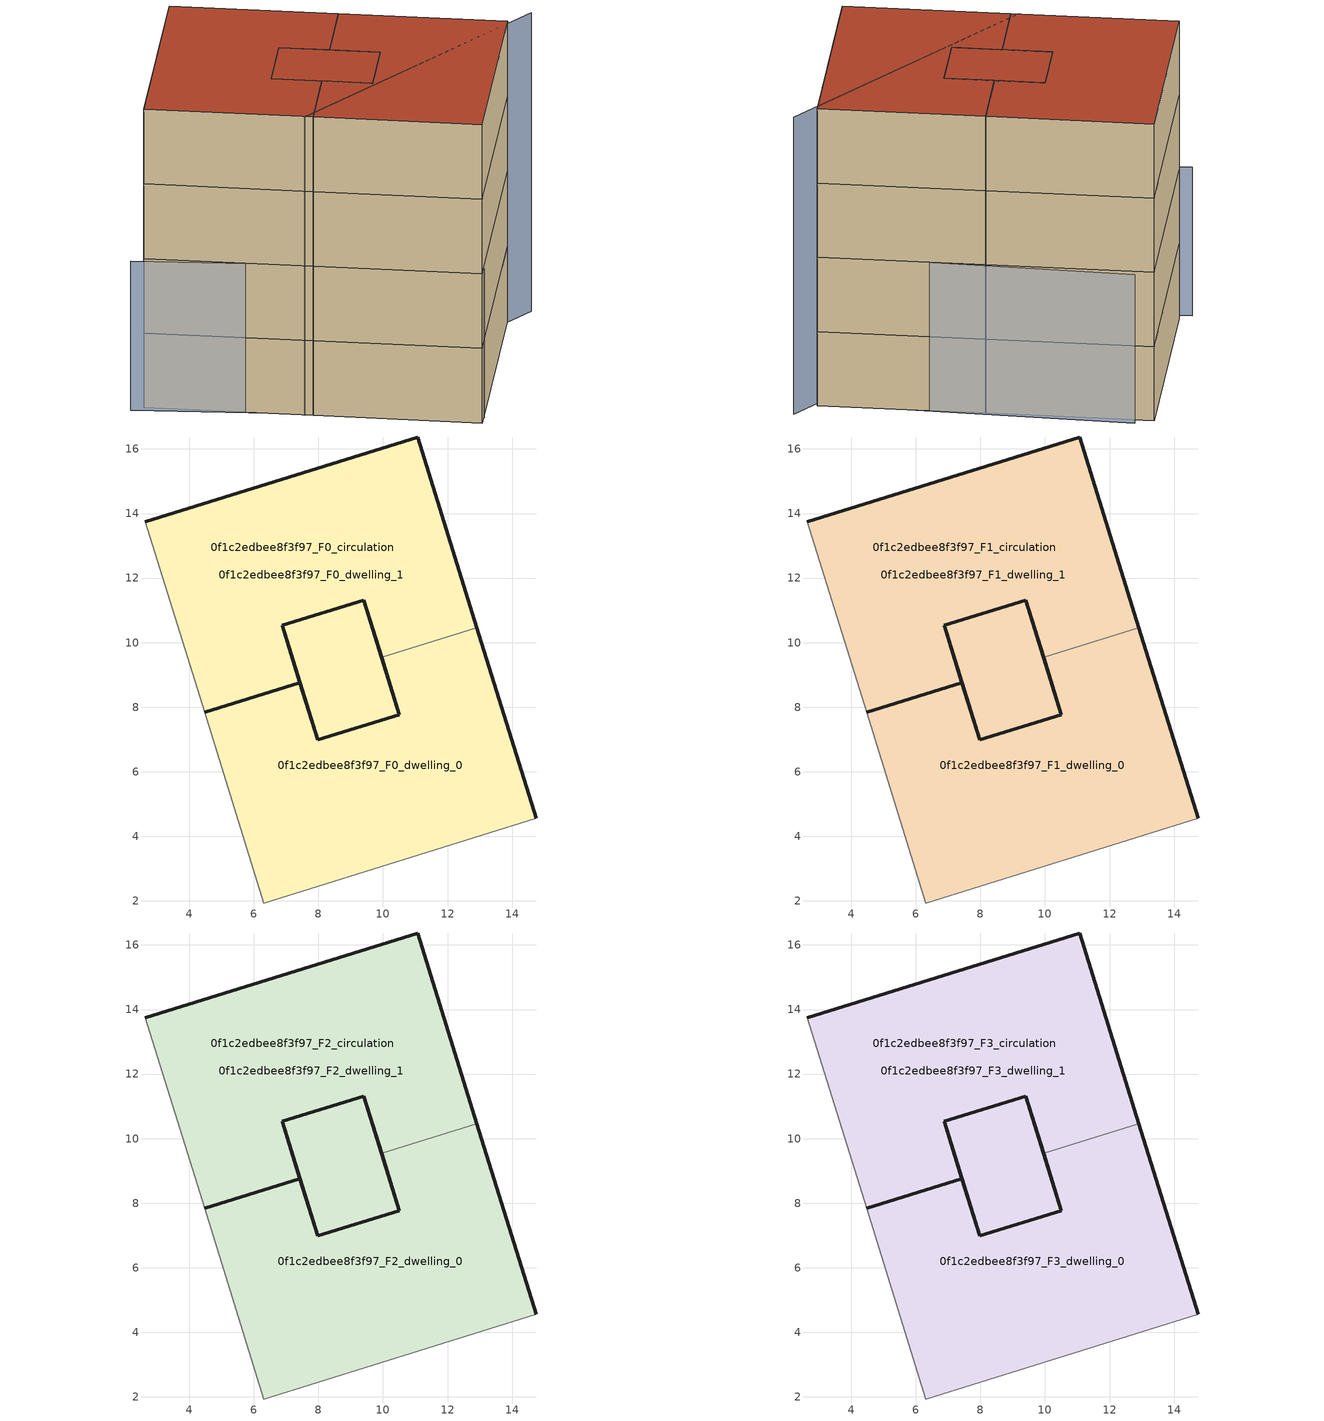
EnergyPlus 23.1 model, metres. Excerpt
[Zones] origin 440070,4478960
0f1c2edbee8f3f97_F0_dwelling_0
 floor ground (EU_floor_Construction): 12.91,10.46 14.75,4.55 6.31,1.93 4.47,7.84 7.43,8.76 7.98,6.99 10.51,7.77 9.96,9.54 z0; 9.41,11.32 9.96,9.54 10.51,7.77 7.98,6.99 6.88,10.53 z0
 wall outside (EU_wall_Construction): 14.75,4.55 12.91,10.46 / 9.96,9.54 10.51,7.77 7.98,6.99 7.43,8.76 4.47,7.84 z0:3
 wall adiabatic (EU_wall_Construction): 4.47,7.84 6.31,1.93 14.75,4.55 z0:3
 wall to 0f1c2edbee8f3f97_F0_dwelling_1 (EU_wall_Construction): 12.91,10.46 9.96,9.54 z0:3
0f1c2edbee8f3f97_F0_dwelling_1
 floor ground (EU_floor_Construction): 9.41,11.32 9.96,9.54 10.51,7.77 7.98,6.99 6.88,10.53 z0; 11.07,16.37 12.91,10.46 9.96,9.54 9.41,11.32 6.88,10.53 7.43,8.76 4.47,7.84 2.64,13.75 z0
 wall outside (EU_wall_Construction): 12.91,10.46 11.07,16.37 2.64,13.75 / 4.47,7.84 7.43,8.76 6.88,10.53 9.41,11.32 9.96,9.54 z0:3
 wall adiabatic (EU_wall_Construction): 2.64,13.75 4.47,7.84 z0:3
0f1c2edbee8f3f97_F0_circulation
 floor ground (EU_floor_Construction): 9.41,11.32 9.96,9.54 10.51,7.77 7.98,6.99 6.88,10.53 z0; 12.91,10.46 14.75,4.55 6.31,1.93 4.47,7.84 7.43,8.76 7.98,6.99 10.51,7.77 9.96,9.54 z0; 11.07,16.37 12.91,10.46 9.96,9.54 9.41,11.32 6.88,10.53 7.43,8.76 4.47,7.84 2.64,13.75 z0
 wall outside (EU_wall_Construction): 9.41,11.32 6.88,10.53 7.98,6.99 10.51,7.77 9.41,11.32 z0:3
0f1c2edbee8f3f97_F1_dwelling_0
 floor outside (EU_floor_Construction): 12.91,10.46 14.75,4.55 6.31,1.93 4.47,7.84 7.43,8.76 7.98,6.99 10.51,7.77 9.96,9.54 z3
 floor to 0f1c2edbee8f3f97_F0_dwelling_0 (EU_floor_Construction): 9.41,11.32 9.96,9.54 10.51,7.77 7.98,6.99 7.43,8.76 6.88,10.53 z3
 wall outside (EU_wall_Construction): 14.75,4.55 12.91,10.46 / 9.96,9.54 10.51,7.77 7.98,6.99 7.43,8.76 4.47,7.84 z3:6
 wall adiabatic (EU_wall_Construction): 4.47,7.84 6.31,1.93 14.75,4.55 z3:6
 wall to 0f1c2edbee8f3f97_F1_dwelling_1 (EU_wall_Construction): 12.91,10.46 9.96,9.54 z3:6
0f1c2edbee8f3f97_F1_dwelling_1
 floor to 0f1c2edbee8f3f97_F0_dwelling_1 (EU_floor_Construction): 11.07,16.37 12.91,10.46 9.96,9.54 9.41,11.32 6.88,10.53 7.43,8.76 4.47,7.84 2.64,13.75 z3; 9.41,11.32 9.96,9.54 10.51,7.77 7.98,6.99 6.88,10.53 z3
 wall outside (EU_wall_Construction): 12.91,10.46 11.07,16.37 2.64,13.75 / 4.47,7.84 7.43,8.76 6.88,10.53 9.41,11.32 9.96,9.54 z3:6
 wall adiabatic (EU_wall_Construction): 2.64,13.75 4.47,7.84 z3:6
0f1c2edbee8f3f97_F1_circulation
 floor outside (EU_floor_Construction): 9.41,11.32 9.96,9.54 10.51,7.77 7.98,6.99 6.88,10.53 z3; 11.07,16.37 12.91,10.46 9.96,9.54 9.41,11.32 6.88,10.53 7.43,8.76 4.47,7.84 2.64,13.75 z3
 floor to 0f1c2edbee8f3f97_F0_circulation (EU_floor_Construction): 12.91,10.46 14.75,4.55 6.31,1.93 4.47,7.84 7.43,8.76 7.98,6.99 10.51,7.77 9.96,9.54 z3
 wall outside (EU_wall_Construction): 9.41,11.32 6.88,10.53 7.98,6.99 10.51,7.77 9.41,11.32 z3:6
0f1c2edbee8f3f97_F2_dwelling_0
 floor outside (EU_floor_Construction): 12.91,10.46 14.75,4.55 6.31,1.93 4.47,7.84 7.43,8.76 7.98,6.99 10.51,7.77 9.96,9.54 z6
 floor to 0f1c2edbee8f3f97_F1_dwelling_0 (EU_floor_Construction): 9.41,11.32 9.96,9.54 10.51,7.77 7.98,6.99 7.43,8.76 6.88,10.53 z6
 wall outside (EU_wall_Construction): 14.75,4.55 12.91,10.46 / 9.96,9.54 10.51,7.77 7.98,6.99 7.43,8.76 4.47,7.84 z6:9
 wall adiabatic (EU_wall_Construction): 4.47,7.84 6.31,1.93 14.75,4.55 z6:9
 wall to 0f1c2edbee8f3f97_F2_dwelling_1 (EU_wall_Construction): 12.91,10.46 9.96,9.54 z6:9
0f1c2edbee8f3f97_F2_dwelling_1
 floor to 0f1c2edbee8f3f97_F1_dwelling_1 (EU_floor_Construction): 11.07,16.37 12.91,10.46 9.96,9.54 9.41,11.32 6.88,10.53 7.43,8.76 4.47,7.84 2.64,13.75 z6; 9.41,11.32 9.96,9.54 10.51,7.77 7.98,6.99 6.88,10.53 z6
 wall outside (EU_wall_Construction): 12.91,10.46 11.07,16.37 2.64,13.75 / 4.47,7.84 7.43,8.76 6.88,10.53 9.41,11.32 9.96,9.54 z6:9
 wall adiabatic (EU_wall_Construction): 2.64,13.75 4.47,7.84 z6:9
0f1c2edbee8f3f97_F2_circulation
 floor outside (EU_floor_Construction): 9.41,11.32 9.96,9.54 10.51,7.77 7.98,6.99 6.88,10.53 z6; 11.07,16.37 12.91,10.46 9.96,9.54 9.41,11.32 6.88,10.53 7.43,8.76 4.47,7.84 2.64,13.75 z6
 floor to 0f1c2edbee8f3f97_F1_circulation (EU_floor_Construction): 12.91,10.46 14.75,4.55 6.31,1.93 4.47,7.84 7.43,8.76 7.98,6.99 10.51,7.77 9.96,9.54 z6
 wall outside (EU_wall_Construction): 9.41,11.32 6.88,10.53 7.98,6.99 10.51,7.77 9.41,11.32 z6:9
0f1c2edbee8f3f97_F3_dwelling_0
 floor outside (EU_floor_Construction): 12.91,10.46 14.75,4.55 6.31,1.93 4.47,7.84 7.43,8.76 7.98,6.99 10.51,7.77 9.96,9.54 z9
 floor to 0f1c2edbee8f3f97_F2_dwelling_0 (EU_floor_Construction): 9.41,11.32 9.96,9.54 10.51,7.77 7.98,6.99 7.43,8.76 6.88,10.53 z9
 wall outside (EU_wall_Construction): 14.75,4.55 12.91,10.46 / 9.96,9.54 10.51,7.77 7.98,6.99 7.43,8.76 4.47,7.84 z9:12
 wall adiabatic (EU_wall_Construction): 4.47,7.84 6.31,1.93 14.75,4.55 z9:12
 wall to 0f1c2edbee8f3f97_F3_dwelling_1 (EU_wall_Construction): 12.91,10.46 9.96,9.54 z9:12
 roof outside (EU_roof_Construction): 14.75,4.55 12.91,10.46 9.96,9.54 10.51,7.77 7.98,6.99 7.43,8.76 4.47,7.84 6.31,1.93 z12; 10.51,7.77 9.96,9.54 9.41,11.32 6.88,10.53 7.98,6.99 z12
0f1c2edbee8f3f97_F3_dwelling_1
 floor to 0f1c2edbee8f3f97_F2_dwelling_1 (EU_floor_Construction): 11.07,16.37 12.91,10.46 9.96,9.54 9.41,11.32 6.88,10.53 7.43,8.76 4.47,7.84 2.64,13.75 z9; 9.41,11.32 9.96,9.54 10.51,7.77 7.98,6.99 6.88,10.53 z9
 wall outside (EU_wall_Construction): 12.91,10.46 11.07,16.37 2.64,13.75 / 4.47,7.84 7.43,8.76 6.88,10.53 9.41,11.32 9.96,9.54 z9:12
 wall adiabatic (EU_wall_Construction): 2.64,13.75 4.47,7.84 z9:12
 roof outside (EU_roof_Construction): 12.91,10.46 11.07,16.37 2.64,13.75 4.47,7.84 7.43,8.76 6.88,10.53 9.41,11.32 9.96,9.54 z12; 10.51,7.77 9.96,9.54 9.41,11.32 6.88,10.53 7.98,6.99 z12
0f1c2edbee8f3f97_F3_circulation
 floor outside (EU_floor_Construction): 9.41,11.32 9.96,9.54 10.51,7.77 7.98,6.99 6.88,10.53 z9; 11.07,16.37 12.91,10.46 9.96,9.54 9.41,11.32 6.88,10.53 7.43,8.76 4.47,7.84 2.64,13.75 z9
 floor to 0f1c2edbee8f3f97_F2_circulation (EU_floor_Construction): 12.91,10.46 14.75,4.55 6.31,1.93 4.47,7.84 7.43,8.76 7.98,6.99 10.51,7.77 9.96,9.54 z9
 wall outside (EU_wall_Construction): 9.41,11.32 6.88,10.53 7.98,6.99 10.51,7.77 9.41,11.32 z9:12
 roof outside (EU_roof_Construction): 14.75,4.55 12.91,10.46 9.96,9.54 10.51,7.77 7.98,6.99 7.43,8.76 4.47,7.84 6.31,1.93 z12; 10.51,7.77 9.96,9.54 9.41,11.32 6.88,10.53 7.98,6.99 z12; 12.91,10.46 11.07,16.37 2.64,13.75 4.47,7.84 7.43,8.76 6.88,10.53 9.41,11.32 9.96,9.54 z12
shading: 4.36,8.11 15.75,4.06 z0:12; 2.27,14.1 6.74,2.04 / 13.76,7.72 11.51,15.79 z0:6
[Building]
EU S2 Campaign: North Axis=0; Terrain=City; Solar Distribution=FullExterior
[Site:Location]
Madrid: Latitude=40.5; Longitude=-3.5; Time Zone=1; Elevation=609
[SizingPeriod:WeatherFileDays]
AnnualSizingPeriod: Begin Month=1; Begin Day of Month=1; End Month=12; End Day of Month=31; Day of Week for Start Day=Monday; Use Weather File Daylight Saving Period=No; Use Weather File Rain and Snow Indicators=No
[MATERIAL]
EU_InternalMass_Material: Roughness=MediumRough; Thickness=0.1; Conductivity=1; Density=1800; Specific Heat=900; Thermal Absorptance=0.9; Solar Absorptance=0.7; Visible Absorptance=0.7
[MATERIAL:NOMASS] Roughness=MediumRough; Thermal Absorptance=0.9; Solar Absorptance=0.7; Visible Absorptance=0.7
Name | Thermal Resistance
EU_wall_NoMass | 0.609216
EU_roof_NoMass | 0.513268
EU_floor_NoMass | 0.568163
[CONSTRUCTION]
EU_wall_Construction: EU_wall_NoMass
EU_roof_Construction: EU_roof_NoMass
EU_floor_Construction: EU_floor_NoMass
EU_InternalMass_Construction: EU_InternalMass_Material
[ZONE] Type=1; Multiplier=1; Ceiling Height=autocalculate; Floor Area=autocalculate; Part of Total Floor Area=Yes
Name | Volume
0f1c2edbee8f3f97_F0_dwelling_0 | 178.699
0f1c2edbee8f3f97_F1_dwelling_0; 0f1c2edbee8f3f97_F2_dwelling_0; 0f1c2edbee8f3f97_F3_dwelling_0; 0f1c2edbee8f3f97_F1_dwelling_1; 0f1c2edbee8f3f97_F2_dwelling_1; 0f1c2edbee8f3f97_F3_dwelling_1 | 178.698
0f1c2edbee8f3f97_F0_dwelling_1 | 178.697
0f1c2edbee8f3f97_F0_circulation; 0f1c2edbee8f3f97_F1_circulation; 0f1c2edbee8f3f97_F2_circulation; 0f1c2edbee8f3f97_F3_circulation | 327.886
[INTERNALMASS] Construction=EU_InternalMass_Construction; Surface Area=49.7293
Name | Zone or ZoneList
0f1c2edbee8f3f97_F0_dwelling_0_EU_InternalMass | 0f1c2edbee8f3f97_F0_dwelling_0
0f1c2edbee8f3f97_F0_dwelling_1_EU_InternalMass | 0f1c2edbee8f3f97_F0_dwelling_1
0f1c2edbee8f3f97_F1_dwelling_0_EU_InternalMass | 0f1c2edbee8f3f97_F1_dwelling_0
0f1c2edbee8f3f97_F1_dwelling_1_EU_InternalMass | 0f1c2edbee8f3f97_F1_dwelling_1
0f1c2edbee8f3f97_F2_dwelling_0_EU_InternalMass | 0f1c2edbee8f3f97_F2_dwelling_0
0f1c2edbee8f3f97_F2_dwelling_1_EU_InternalMass | 0f1c2edbee8f3f97_F2_dwelling_1
0f1c2edbee8f3f97_F3_dwelling_0_EU_InternalMass | 0f1c2edbee8f3f97_F3_dwelling_0
0f1c2edbee8f3f97_F3_dwelling_1_EU_InternalMass | 0f1c2edbee8f3f97_F3_dwelling_1
[OTHEREQUIPMENT] Fuel Type=Electricity; Design Level Calculation Method=Watts/Area; Power per Zone Floor Area=1; Fraction Latent=0; Fraction Radiant=0; Fraction Lost=0; Carbon Dioxide Generation Rate=0; EndUse Subcategory=EU_Step8_InternalGains
Name | Zone or ZoneList or Space or SpaceList | Schedule
EU_Step8_InternalGain_0f1c2edbee8f3f97_F0_dwelling_0_f000 | 0f1c2edbee8f3f97_F0_dwelling_0 | EU_Step8_GainSchedule_0f1c2edbee8f3f97_F0_dwelling_0_f000
EU_Step8_InternalGain_0f1c2edbee8f3f97_F0_dwelling_1_f000 | 0f1c2edbee8f3f97_F0_dwelling_1 | EU_Step8_GainSchedule_0f1c2edbee8f3f97_F0_dwelling_1_f000
EU_Step8_InternalGain_0f1c2edbee8f3f97_F1_dwelling_0_f000 | 0f1c2edbee8f3f97_F1_dwelling_0 | EU_Step8_GainSchedule_0f1c2edbee8f3f97_F1_dwelling_0_f000
EU_Step8_InternalGain_0f1c2edbee8f3f97_F1_dwelling_1_f000 | 0f1c2edbee8f3f97_F1_dwelling_1 | EU_Step8_GainSchedule_0f1c2edbee8f3f97_F1_dwelling_1_f000
EU_Step8_InternalGain_0f1c2edbee8f3f97_F2_dwelling_0_f000 | 0f1c2edbee8f3f97_F2_dwelling_0 | EU_Step8_GainSchedule_0f1c2edbee8f3f97_F2_dwelling_0_f000
EU_Step8_InternalGain_0f1c2edbee8f3f97_F2_dwelling_1_f000 | 0f1c2edbee8f3f97_F2_dwelling_1 | EU_Step8_GainSchedule_0f1c2edbee8f3f97_F2_dwelling_1_f000
EU_Step8_InternalGain_0f1c2edbee8f3f97_F3_dwelling_0_f000 | 0f1c2edbee8f3f97_F3_dwelling_0 | EU_Step8_GainSchedule_0f1c2edbee8f3f97_F3_dwelling_0_f000
EU_Step8_InternalGain_0f1c2edbee8f3f97_F3_dwelling_1_f000 | 0f1c2edbee8f3f97_F3_dwelling_1 | EU_Step8_GainSchedule_0f1c2edbee8f3f97_F3_dwelling_1_f000
[ZONEINFILTRATION:DESIGNFLOWRATE] Schedule=EU_AlwaysOn; Design Flow Rate Calculation Method=Flow/Area; Flow Rate per Floor Area=0.0005; Constant Term Coefficient=1; Temperature Term Coefficient=0; Velocity Term Coefficient=0; Velocity Squared Term Coefficient=0
Name | Zone or ZoneList or Space or SpaceList
EU_Circulation_Infiltration_0f1c2edbee8f3f97_F0_circulation | 0f1c2edbee8f3f97_F0_circulation
EU_Circulation_Infiltration_0f1c2edbee8f3f97_F1_circulation | 0f1c2edbee8f3f97_F1_circulation
EU_Circulation_Infiltration_0f1c2edbee8f3f97_F2_circulation | 0f1c2edbee8f3f97_F2_circulation
EU_Circulation_Infiltration_0f1c2edbee8f3f97_F3_circulation | 0f1c2edbee8f3f97_F3_circulation
[ZONEVENTILATION:DESIGNFLOWRATE] Schedule=EU_AlwaysOn; Design Flow Rate Calculation Method=AirChanges/Hour; Air Changes per Hour=0.752966; Ventilation Type=Natural; Fan Pressure Rise=0; Fan Total Efficiency=1; Constant Term Coefficient=1; Temperature Term Coefficient=0; Velocity Term Coefficient=0; Velocity Squared Term Coefficient=0; Minimum Indoor Temperature=-100; Maximum Indoor Temperature=100; Delta Temperature=-100; Minimum Outdoor Temperature=-100; Maximum Outdoor Temperature=100; Maximum Wind Speed=40
Name | Zone or ZoneList or Space or SpaceList
EU_ConstantAir_0f1c2edbee8f3f97_F0_dwelling_0 | 0f1c2edbee8f3f97_F0_dwelling_0
EU_ConstantAir_0f1c2edbee8f3f97_F0_dwelling_1 | 0f1c2edbee8f3f97_F0_dwelling_1
EU_ConstantAir_0f1c2edbee8f3f97_F1_dwelling_0 | 0f1c2edbee8f3f97_F1_dwelling_0
EU_ConstantAir_0f1c2edbee8f3f97_F1_dwelling_1 | 0f1c2edbee8f3f97_F1_dwelling_1
EU_ConstantAir_0f1c2edbee8f3f97_F2_dwelling_0 | 0f1c2edbee8f3f97_F2_dwelling_0
EU_ConstantAir_0f1c2edbee8f3f97_F2_dwelling_1 | 0f1c2edbee8f3f97_F2_dwelling_1
EU_ConstantAir_0f1c2edbee8f3f97_F3_dwelling_0 | 0f1c2edbee8f3f97_F3_dwelling_0
EU_ConstantAir_0f1c2edbee8f3f97_F3_dwelling_1 | 0f1c2edbee8f3f97_F3_dwelling_1
[HVACTEMPLATE:THERMOSTAT] Constant Heating Setpoint=20; Constant Cooling Setpoint=50
EU_HeatOnly_0f1c2edbee8f3f97_F0_dwelling_0; EU_HeatOnly_0f1c2edbee8f3f97_F0_dwelling_1; EU_HeatOnly_0f1c2edbee8f3f97_F1_dwelling_0; EU_HeatOnly_0f1c2edbee8f3f97_F1_dwelling_1; EU_HeatOnly_0f1c2edbee8f3f97_F2_dwelling_0; EU_HeatOnly_0f1c2edbee8f3f97_F2_dwelling_1; EU_HeatOnly_0f1c2edbee8f3f97_F3_dwelling_0; EU_HeatOnly_0f1c2edbee8f3f97_F3_dwelling_1
[HVACTEMPLATE:ZONE:IDEALLOADSAIRSYSTEM] System Availability Schedule=EU_AlwaysOn; Maximum Heating Supply Air Temperature=50; Minimum Cooling Supply Air Temperature=13; Maximum Heating Supply Air Humidity Ratio=0.0156; Minimum Cooling Supply Air Humidity Ratio=0.0077; Heating Limit=NoLimit; Cooling Limit=NoLimit; Heating Availability Schedule=EU_AlwaysOn; Cooling Availability Schedule=EU_CoolingOff; Dehumidification Control Type=ConstantSensibleHeatRatio; Cooling Sensible Heat Ratio=0.7; Dehumidification Setpoint=60; Humidification Control Type=None; Humidification Setpoint=30; Outdoor Air Method=None; Outdoor Air Flow Rate per Person=0.00944; Outdoor Air Flow Rate per Zone Floor Area=0; Outdoor Air Flow Rate per Zone=0; Demand Controlled Ventilation Type=None; Outdoor Air Economizer Type=NoEconomizer; Heat Recovery Type=None; Sensible Heat Recovery Effectiveness=0.7; Latent Heat Recovery Effectiveness=0.65
Name | Template Thermostat
0f1c2edbee8f3f97_F0_dwelling_0 | EU_HeatOnly_0f1c2edbee8f3f97_F0_dwelling_0
0f1c2edbee8f3f97_F0_dwelling_1 | EU_HeatOnly_0f1c2edbee8f3f97_F0_dwelling_1
0f1c2edbee8f3f97_F1_dwelling_0 | EU_HeatOnly_0f1c2edbee8f3f97_F1_dwelling_0
0f1c2edbee8f3f97_F1_dwelling_1 | EU_HeatOnly_0f1c2edbee8f3f97_F1_dwelling_1
0f1c2edbee8f3f97_F2_dwelling_0 | EU_HeatOnly_0f1c2edbee8f3f97_F2_dwelling_0
0f1c2edbee8f3f97_F2_dwelling_1 | EU_HeatOnly_0f1c2edbee8f3f97_F2_dwelling_1
0f1c2edbee8f3f97_F3_dwelling_0 | EU_HeatOnly_0f1c2edbee8f3f97_F3_dwelling_0
0f1c2edbee8f3f97_F3_dwelling_1 | EU_HeatOnly_0f1c2edbee8f3f97_F3_dwelling_1
[SIZING:ZONE] Zone Cooling Design Supply Air Temperature Input Method=SupplyAirTemperature; Zone Cooling Design Supply Air Temperature=13; Zone Heating Design Supply Air Temperature Input Method=SupplyAirTemperature; Zone Heating Design Supply Air Temperature=50; Zone Cooling Design Supply Air Humidity Ratio=0.008; Zone Heating Design Supply Air Humidity Ratio=0.008; Cooling Design Air Flow Method=DesignDay; Cooling Design Air Flow Rate=0; Cooling Minimum Air Flow per Zone Floor Area=0.000762; Cooling Minimum Air Flow=0; Cooling Minimum Air Flow Fraction=0.2; Heating Design Air Flow Method=DesignDay; Heating Design Air Flow Rate=0; Heating Maximum Air Flow per Zone Floor Area=0.002032; Heating Maximum Air Flow=0.141576; Heating Maximum Air Flow Fraction=0.3; Account for Dedicated Outdoor Air System=No; Dedicated Outdoor Air System Control Strategy=NeutralSupplyAir; Dedicated Outdoor Air Low Setpoint Temperature for Design=autosize; Dedicated Outdoor Air High Setpoint Temperature for Design=autosize; Zone Load Sizing Method=Sensible Load Only No Latent Load; Zone Latent Cooling Design Supply Air Humidity Ratio Input Method=HumidityRatioDifference; Zone Cooling Design Supply Air Humidity Ratio Difference=0.005; Zone Latent Heating Design Supply Air Humidity Ratio Input Method=HumidityRatioDifference; Zone Humidification Design Supply Air Humidity Ratio Difference=0.005
0f1c2edbee8f3f97_F0_dwelling_0; 0f1c2edbee8f3f97_F0_dwelling_1; 0f1c2edbee8f3f97_F1_dwelling_0; 0f1c2edbee8f3f97_F1_dwelling_1; 0f1c2edbee8f3f97_F2_dwelling_0; 0f1c2edbee8f3f97_F2_dwelling_1; 0f1c2edbee8f3f97_F3_dwelling_0; 0f1c2edbee8f3f97_F3_dwelling_1
[SCHEDULE:CONSTANT]
Name | Hourly Value
EU_AlwaysOn | 1
EU_CoolingOff | 0
[SCHEDULE:FILE] Column Number=1; Rows to Skip at Top=0; Number of Hours of Data=8760; Column Separator=Comma; Interpolate to Timestep=No; Minutes per Item=60; Adjust Schedule for Daylight Savings=Yes
Name | File
EU_Step8_GainSchedule_0f1c2edbee8f3f97_F0_dwelling_0_f000 | ../../schedules/0f1c2edbee8f3f97/0f1c2edbee8f3f97_F0_dwelling_0_f000_gain.csv
EU_Step8_GainSchedule_0f1c2edbee8f3f97_F0_dwelling_1_f000 | ../../schedules/0f1c2edbee8f3f97/0f1c2edbee8f3f97_F0_dwelling_1_f000_gain.csv
EU_Step8_GainSchedule_0f1c2edbee8f3f97_F1_dwelling_0_f000 | ../../schedules/0f1c2edbee8f3f97/0f1c2edbee8f3f97_F1_dwelling_0_f000_gain.csv
EU_Step8_GainSchedule_0f1c2edbee8f3f97_F1_dwelling_1_f000 | ../../schedules/0f1c2edbee8f3f97/0f1c2edbee8f3f97_F1_dwelling_1_f000_gain.csv
EU_Step8_GainSchedule_0f1c2edbee8f3f97_F2_dwelling_0_f000 | ../../schedules/0f1c2edbee8f3f97/0f1c2edbee8f3f97_F2_dwelling_0_f000_gain.csv
EU_Step8_GainSchedule_0f1c2edbee8f3f97_F2_dwelling_1_f000 | ../../schedules/0f1c2edbee8f3f97/0f1c2edbee8f3f97_F2_dwelling_1_f000_gain.csv
EU_Step8_GainSchedule_0f1c2edbee8f3f97_F3_dwelling_0_f000 | ../../schedules/0f1c2edbee8f3f97/0f1c2edbee8f3f97_F3_dwelling_0_f000_gain.csv
EU_Step8_GainSchedule_0f1c2edbee8f3f97_F3_dwelling_1_f000 | ../../schedules/0f1c2edbee8f3f97/0f1c2edbee8f3f97_F3_dwelling_1_f000_gain.csv
